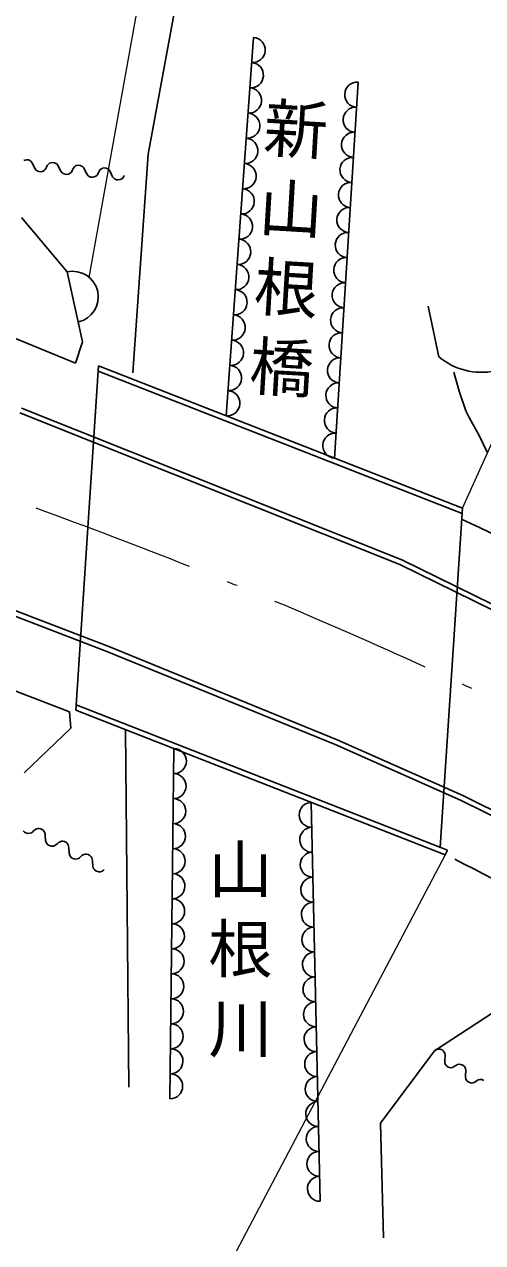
# Model space of a CAD drawing. Units: millimetres, scale not verified. Extents: x 40000 to 680000, y 20000 to 380000.
# Drawn here: x 512706 to 530584, y 271880 to 319374 of the extents above; entities that cross this region are included whole.
import ezdxf

# ---------------------------------------------------------------- set-up
doc = ezdxf.new("R2010")
doc.units = ezdxf.units.MM
doc.header["$LTSCALE"] = 1000
doc.linetypes.add('USER1', pattern=[2, 1.2, -0.8])
for name, color, linetype, lineweight in [('M-BGD', 7, 'Continuous', 25), ('M-BMK', 2, 'Continuous', 13), ('M-BMK-OTRS', 5, 'USER1', 25), ('M-STR-HTXT', 7, 'Continuous', 13), ('M-STR-STR1', 1, 'Continuous', 25), ('M-STR-STR3', 7, 'Continuous', 25)]:
    doc.layers.add(name, color=color, linetype=linetype, lineweight=lineweight)
doc.layers.add('M-BMK-HTXT', color=7, linetype='Continuous')
doc.styles.add('@ＭＳ ゴシック', font='')
doc.styles.get('@ＭＳ ゴシック').set_extended_font_data('@MS Gothic')

msp = doc.modelspace()

# ---------------------------------------------------------------- linework, layer by layer
at = {"layer": 'M-BGD'}
for p, q in [((517541, 314312), (518686, 320577)), ((521645, 318867), (520584, 304114)), ((524806, 302465), (525722, 317120)), ((512679, 314068), (512722, 314084)), ((512722, 314084), (512784, 314098)), ((512784, 314098), (512865, 314089)), ((512865, 314089), (512924, 314063)), ((512924, 314063), (512962, 314038)), ((512962, 314038), (512998, 313994)), ((512998, 313994), (513032, 313928)), ((513645, 313925), (513690, 313961)), ((513690, 313961), (513733, 313977)), ((513733, 313977), (513796, 313990)), ((513796, 313990), (513877, 313982)), ((513877, 313982), (513935, 313955)), ((513935, 313955), (513973, 313931)), ((516939, 305788), (517541, 314312)), ((513032, 313928), (513116, 313756)), ((513116, 313756), (513171, 313689)), ((513171, 313689), (513209, 313664)), ((513209, 313664), (513267, 313638)), ((513267, 313638), (513328, 313631)), ((513328, 313631), (513411, 313643)), ((513411, 313643), (513476, 313677)), ((513476, 313677), (513521, 313713)), ((513521, 313713), (513545, 313751)), ((513545, 313751), (513572, 313810)), ((513572, 313810), (513599, 313868)), ((513599, 313868), (513645, 313925)), ((513973, 313931), (514010, 313886)), ((514010, 313886), (514044, 313821)), ((514044, 313821), (514127, 313648)), ((514127, 313648), (514182, 313581)), ((514182, 313581), (514220, 313557)), ((514220, 313557), (514279, 313530)), ((514279, 313530), (514339, 313524)), ((514339, 313524), (514422, 313535)), ((514422, 313535), (514487, 313569)), ((514487, 313569), (514532, 313605)), ((514532, 313605), (514557, 313644)), ((514557, 313644), (514583, 313702)), ((514583, 313702), (514610, 313761)), ((514610, 313761), (514657, 313817)), ((514657, 313817), (514701, 313853)), ((514701, 313853), (514744, 313869)), ((514744, 313869), (514807, 313883)), ((514807, 313883), (514888, 313874)), ((514888, 313874), (514946, 313848)), ((514946, 313848), (514985, 313823)), ((514985, 313823), (515021, 313778)), ((515021, 313778), (515055, 313713)), ((515055, 313713), (515139, 313541)), ((515139, 313541), (515193, 313474)), ((515193, 313474), (515231, 313449)), ((515499, 313462), (515543, 313498)), ((515543, 313498), (515568, 313536)), ((515568, 313536), (515594, 313595)), ((515594, 313595), (515621, 313653)), ((515621, 313653), (515668, 313710)), ((515668, 313710), (515713, 313746)), ((515713, 313746), (515755, 313762)), ((515755, 313762), (515818, 313775)), ((515818, 313775), (515899, 313767)), ((515899, 313767), (515958, 313740)), ((515958, 313740), (515996, 313716)), ((515996, 313716), (516032, 313671)), ((516032, 313671), (516066, 313606)), ((516066, 313606), (516150, 313433)), ((516579, 313429), (516606, 313487)), ((515231, 313449), (515290, 313422)), ((515290, 313422), (515350, 313416)), ((515350, 313416), (515434, 313428)), ((515434, 313428), (515499, 313462)), ((516150, 313433), (516204, 313366)), ((516204, 313366), (516243, 313342)), ((516243, 313342), (516301, 313315)), ((516301, 313315), (516362, 313308)), ((516362, 313308), (516445, 313320)), ((516445, 313320), (516510, 313354)), ((516510, 313354), (516555, 313390)), ((516555, 313390), (516579, 313429)), ((514697, 306167), (509273, 308390)), ((528875, 306419), (528458, 308385)), ((514979, 306992), (514697, 306167)), ((529457, 305820), (529662, 305072)), ((529662, 305072), (529934, 304310)), ((529934, 304310), (529995, 304175)), ((529995, 304175), (530060, 304043)), ((530060, 304043), (530437, 303377)), ((530437, 303377), (530769, 302670)), ((508837, 294721), (514462, 292578)), ((514462, 292578), (514522, 291930)), ((516658, 291876), (516782, 277934)), ((518542, 291139), (518387, 277488)), ((524245, 273494), (523901, 289044)), ((512664, 287936), (512709, 287887)), ((512709, 287887), (512764, 287857)), ((512764, 287857), (512847, 287836)), ((512847, 287836), (512923, 287843)), ((512923, 287843), (512980, 287859)), ((512980, 287859), (513018, 287886)), ((513018, 287886), (513066, 287931)), ((513066, 287931), (513115, 287976)), ((513115, 287976), (513182, 288011)), ((513182, 288011), (513238, 288028)), ((513238, 288028), (513285, 288027)), ((513285, 288027), (513350, 288015)), ((513350, 288015), (513424, 287975)), ((513424, 287975), (513469, 287926)), ((513469, 287926), (513496, 287888)), ((513496, 287888), (513513, 287831)), ((513513, 287831), (513519, 287756)), ((513519, 287756), (513531, 287559)), ((513531, 287559), (513556, 287474)), ((513556, 287474), (513583, 287435)), ((513583, 287435), (513628, 287387)), ((513628, 287387), (513684, 287357)), ((513684, 287357), (513767, 287335)), ((513842, 287342), (513899, 287358)), ((513899, 287358), (513937, 287385)), ((513937, 287385), (513986, 287430)), ((513986, 287430), (514034, 287475)), ((514034, 287475), (514101, 287511)), ((514101, 287511), (514158, 287527)), ((514158, 287527), (514205, 287526)), ((514205, 287526), (514270, 287514)), ((514270, 287514), (514344, 287474)), ((514344, 287474), (514389, 287426)), ((514389, 287426), (514416, 287387)), ((514416, 287387), (514432, 287330)), ((513767, 287335), (513842, 287342)), ((514432, 287330), (514439, 287255)), ((514439, 287255), (514451, 287058)), ((514451, 287058), (514476, 286973)), ((514476, 286973), (514503, 286934)), ((514503, 286934), (514548, 286886)), ((514548, 286886), (514603, 286856)), ((514819, 286858), (514857, 286884)), ((514857, 286884), (514906, 286930)), ((514906, 286930), (514954, 286975)), ((514954, 286975), (515021, 287010)), ((515021, 287010), (515078, 287027)), ((515078, 287027), (515124, 287025)), ((515124, 287025), (515190, 287013)), ((515190, 287013), (515263, 286973)), ((515263, 286973), (515308, 286925)), ((515308, 286925), (515335, 286886)), ((515335, 286886), (515352, 286830)), ((514603, 286856), (514687, 286834)), ((514687, 286834), (514762, 286841)), ((514762, 286841), (514819, 286858)), ((515352, 286830), (515359, 286754)), ((515359, 286754), (515371, 286557)), ((515371, 286557), (515396, 286472)), ((515396, 286472), (515423, 286433)), ((515423, 286433), (515468, 286385)), ((515777, 286384), (515825, 286429)), ((515468, 286385), (515523, 286355)), ((515523, 286355), (515606, 286333)), ((515606, 286333), (515682, 286340)), ((515682, 286340), (515738, 286357)), ((515738, 286357), (515777, 286384)), ((528701, 279360), (526598, 276535)), ((528753, 279397), (528701, 279360)), ((528793, 279418), (528753, 279397)), ((528850, 279426), (528793, 279418)), ((528922, 279423), (528850, 279426)), ((528999, 279392), (528922, 279423)), ((529048, 279357), (528999, 279392)), ((529085, 279305), (529048, 279357)), ((529106, 279265), (529085, 279305)), ((529103, 278918), (529106, 278990)), ((529112, 278861), (529103, 278918)), ((529119, 279180), (529106, 279265)), ((529106, 278990), (529119, 279180)), ((529132, 278822), (529112, 278861)), ((529169, 278770), (529132, 278822)), ((529568, 278803), (529516, 278766)), ((529608, 278824), (529568, 278803)), ((529664, 278833), (529608, 278824)), ((529737, 278830), (529664, 278833)), ((529814, 278799), (529737, 278830)), ((529863, 278763), (529814, 278799)), ((529234, 278722), (529169, 278770)), ((529295, 278703), (529234, 278722)), ((529340, 278695), (529295, 278703)), ((529396, 278704), (529340, 278695)), ((529464, 278729), (529396, 278704)), ((529516, 278766), (529464, 278729)), ((529900, 278711), (529863, 278763)), ((529921, 278671), (529900, 278711)), ((529917, 278324), (529920, 278397)), ((529926, 278268), (529917, 278324)), ((529920, 278397), (529934, 278587)), ((529934, 278587), (529921, 278671)), ((529947, 278228), (529926, 278268)), ((529984, 278176), (529947, 278228)), ((530049, 278129), (529984, 278176)), ((530110, 278109), (530049, 278129)), ((530154, 278102), (530110, 278109)), ((530211, 278111), (530154, 278102)), ((530279, 278136), (530211, 278111)), ((530331, 278173), (530279, 278136)), ((530383, 278210), (530331, 278173)), ((530423, 278231), (530383, 278210)), ((530479, 278239), (530423, 278231)), ((530551, 278237), (530479, 278239)), ((530629, 278205), (530551, 278237)), ((526598, 276535), (526721, 272073))]:
    msp.add_line(p, q, dxfattribs=at)
for centre, radius, start, end in [((521610, 318376), 493, 265.8851, 85.8851), ((521539, 317392), 493, 265.8851, 85.8851), ((521468, 316409), 493, 265.8851, 85.8851), ((525692, 316632), 490, 86.4237, 266.4237), ((521398, 315425), 493, 265.8851, 85.8851), ((525631, 315655), 490, 86.4237, 266.4237), ((521327, 314442), 493, 265.8851, 85.8851), ((525569, 314678), 490, 86.4237, 266.4237), ((521256, 313458), 493, 265.8851, 85.8851), ((525508, 313701), 490, 86.4237, 266.4237), ((525447, 312724), 490, 86.4237, 266.4237), ((521185, 312474), 493, 265.8851, 85.8851), ((525386, 311747), 490, 86.4237, 266.4237), ((521115, 311491), 493, 265.8851, 85.8851), ((525325, 310770), 490, 86.4237, 266.4237), ((521044, 310507), 493, 265.8851, 85.8851), ((525264, 309793), 490, 86.4237, 266.4237), ((520973, 309524), 493, 265.8851, 85.8851), ((525203, 308816), 489, 86.4237, 266.4237), ((520902, 308540), 493, 265.8851, 85.8851), ((525142, 307839), 490, 86.4237, 266.4237), ((520831, 307557), 493, 265.8851, 85.8851), ((525081, 306862), 490, 86.4237, 266.4237), ((520761, 306573), 493, 265.8851, 85.8851), ((530529, 308358), 2549, 229.5213, 334.6682), ((525020, 305885), 490, 86.4237, 266.4237), ((520690, 305590), 493, 265.8851, 85.8851), ((524959, 304908), 490, 86.4237, 266.4237), ((520619, 304606), 493, 265.8851, 85.8851), ((524898, 303931), 490, 86.4237, 266.4237), ((524837, 302954), 490, 86.4237, 266.4237), ((518537, 290652), 488, 269.3504, 89.3504), ((518525, 289676), 488, 269.3504, 89.3504), ((518514, 288701), 488, 269.3504, 89.3504), ((523912, 288558), 486, 91.2679, 271.2679), ((518503, 287726), 488, 269.3504, 89.3504), ((523933, 287586), 486, 91.2679, 271.2679), ((518492, 286751), 488, 269.3504, 89.3504), ((523955, 286614), 486, 91.2679, 271.2679), ((518481, 285776), 488, 269.3504, 89.3504), ((523976, 285642), 486, 91.2679, 271.2679), ((518470, 284801), 488, 269.3504, 89.3504), ((523998, 284670), 486, 91.2679, 271.2679), ((518459, 283826), 488, 269.3504, 89.3504), ((524019, 283698), 486, 91.2679, 271.2679), ((518448, 282851), 488, 269.3504, 89.3504), ((524041, 282726), 486, 91.2679, 271.2679), ((518437, 281876), 488, 269.3504, 89.3504), ((524062, 281755), 486, 91.2679, 271.2679), ((518426, 280901), 488, 269.3504, 89.3504), ((524084, 280783), 486, 91.2679, 271.2679), ((518415, 279926), 488, 269.3504, 89.3504), ((524105, 279811), 486, 91.2679, 271.2679), ((518404, 278951), 488, 269.3504, 89.3504), ((524127, 278839), 486, 91.2679, 271.2679), ((518393, 277975), 488, 269.3504, 89.3504), ((524148, 277867), 486, 91.2679, 271.2679), ((524170, 276896), 486, 91.2679, 271.2679), ((524191, 275924), 486, 91.2679, 271.2679), ((524213, 274952), 486, 91.2679, 271.2679), ((524234, 273980), 486, 91.2679, 271.2679)]:
    msp.add_arc(centre, radius, start, end, dxfattribs=at)
at = {"layer": 'M-BMK'}
for start, end in [(68.33264, 70.16611), (67.7597, 67.87427), (65.46786, 67.30133), (64.8949, 65.00949)]:
    msp.add_arc((445303, 112371), 200000, start, end, dxfattribs=at)
at = {"layer": 'M-BMK-OTRS', "linetype": 'Continuous'}
for centre, start, end in [((444528, 119163), 57.38171, 64.77429), ((438818, 108565), 61.13297, 63.03775)]:
    msp.add_arc(centre, 200000, start, end, dxfattribs=at)
at = {"layer": 'M-STR-HTXT'}
for p, q in [((519767, 334882), (515222, 309500)), ((529793, 300518), (537370, 317232)), ((529119, 287003), (515417, 261003))]:
    msp.add_line(p, q, dxfattribs=at)
at = {"layer": 'M-STR-STR1'}
for p, q in [((515600, 306061), (514715, 292636)), ((515600, 306061), (529793, 300518)), ((515587, 305852), (529779, 300308)), ((529793, 300518), (528921, 287295)), ((514715, 292636), (529119, 287003)), ((514728, 292845), (529213, 287181)), ((529119, 287003), (529213, 287181))]:
    msp.add_line(p, q, dxfattribs=at)
at = {"layer": 'M-STR-STR3'}
for p, q in [((512600, 311844), (514375, 309725)), ((514375, 309725), (514979, 306992)), ((527351, 298315), (512527, 304227)), ((512596, 304415), (527432, 298498)), ((534852, 294627), (527351, 298315)), ((527432, 298498), (534945, 294804)), ((515927, 294931), (508074, 297939)), ((508141, 298127), (516000, 295117)), ((516000, 295117), (524904, 291486)), ((524825, 291302), (515927, 294931)), ((514522, 291930), (512702, 290200)), ((529726, 289127), (524825, 291302)), ((524904, 291486), (529811, 289308)), ((529811, 289308), (536997, 285752)), ((536902, 285576), (529726, 289127)), ((535374, 283713), (528701, 279360))]:
    msp.add_line(p, q, dxfattribs=at)
msp.add_arc((514591, 308748), 1000, 282.4583, 102.4583, dxfattribs=at)

# ---------------------------------------------------------------- texts
at = {"layer": 'M-BMK-HTXT', "char_height": 1833, "attachment_point": 7, "style": '@ＭＳ ゴシック'}
for s, insert, rotation in [('\\T1.24;新山根橋', (522192, 316631), 266.6), ('\\T1.24;山根川', (519954, 287716), 270)]:
    msp.add_mtext(s, dxfattribs=dict(at, insert=insert, rotation=rotation))

doc.saveas('drawing.dxf')
